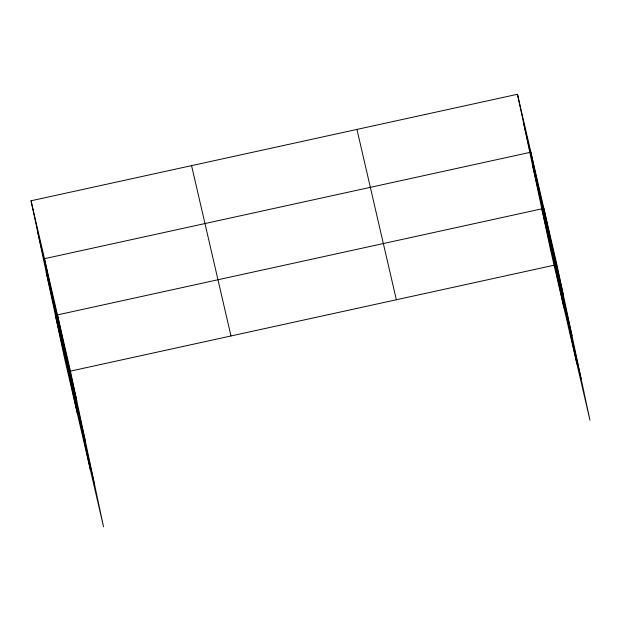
<?xml version="1.0" encoding="UTF-8"?>
<svg xmlns="http://www.w3.org/2000/svg" width="621" height="621" viewBox="0 0 621 621"><rect width="100%" height="100%" fill="white"/><g stroke="black" fill="none" stroke-linecap="round" stroke-linejoin="round"><path stroke-width="0.93" d="M31.05 200.785L70.452 371.117L103.528 526.724L64.126 356.392L31.05 200.785L517.472 94.276L556.874 264.608L589.95 420.215L550.548 249.883L517.472 94.276M70.452 371.117L554.041 265.229M523.775 123.928L563.177 294.261M532.608 165.496L572.011 335.821M541.714 208.314L581.116 378.647M356.951 129.424L396.353 299.757M191.571 165.636L230.973 335.969M37.353 230.438L76.756 400.77M46.187 272.006L85.589 442.331M55.292 314.831L94.695 485.156M576.948 364.007L543.872 208.4L57.45 314.909L90.526 470.516M563.946 307.799L530.87 152.192L44.448 258.701L77.524 414.308"/></g></svg>
